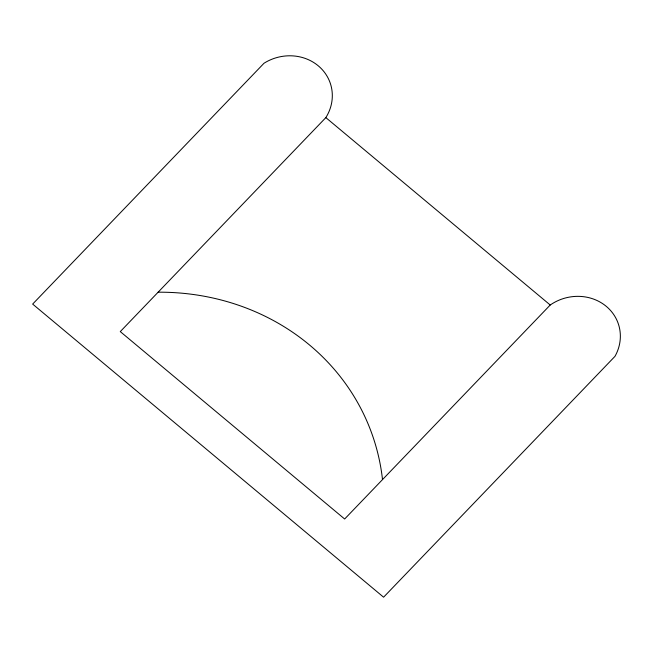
<?xml version="1.0" encoding="UTF-8"?>
<svg xmlns="http://www.w3.org/2000/svg" width="653" height="653" viewBox="0 0 653 653"><rect width="100%" height="100%" fill="white"/><g stroke="black" fill="none" stroke-linecap="round" stroke-linejoin="round"><path stroke-width="0.98" d="M325.847 117.613L120.274 331.602L344.653 519.004L550.226 305.008A44.992 41.506 -18.3 0 1 605.478 305.71A44.992 41.506 -18.3 0 1 614.971 356.35L383.597 597.193L32.65 304.086L264.024 63.235A44.992 41.506 -18.3 0 1 319.039 66.484A44.992 41.506 -18.3 0 1 325.847 117.613L550.226 305.008M158.14 292.193A237.284 218.91 -18.3 0 1 382.511 479.588"/></g></svg>
